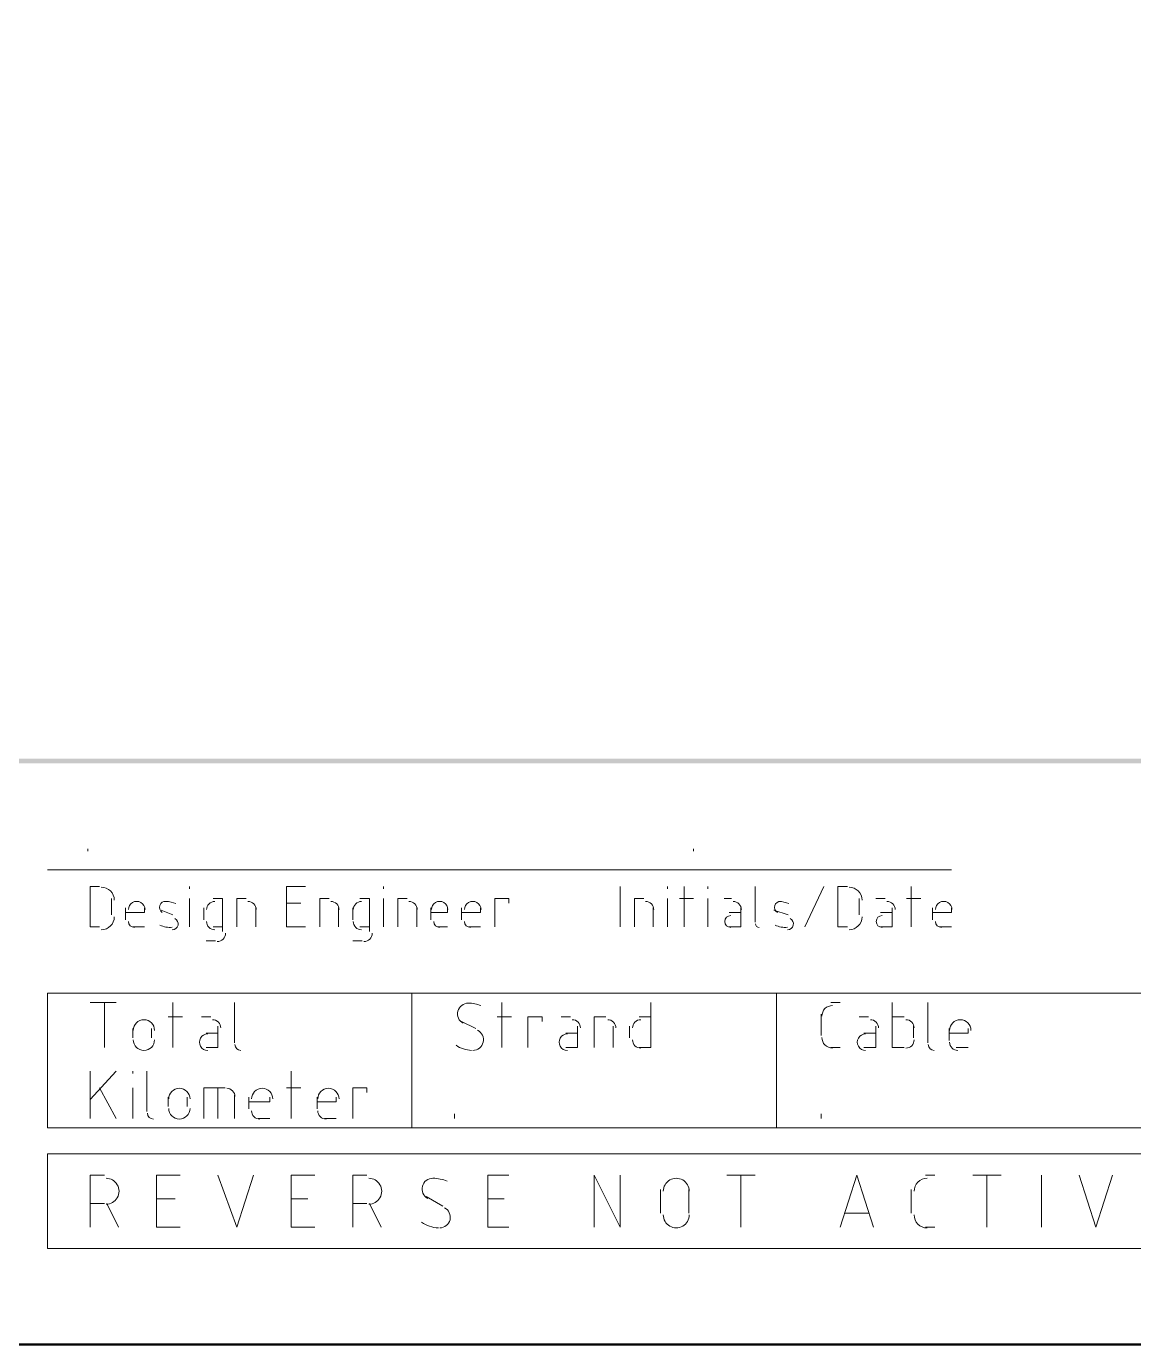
# Model space of a CAD drawing. Header units: millimetres. Extents: x 0.09 to 0.957, y 0.015 to 0.727.
# Drawn here: x 0.57 to 0.6194, y 0.0151 to 0.0739 of the extents above; entities that cross this region are included whole.
import ezdxf

# ---------------------------------------------------------------- set-up
doc = ezdxf.new("R2010")
doc.units = ezdxf.units.MM
doc.layers.add('PDF_0', color=7, linetype='Continuous')

msp = doc.modelspace()

# ---------------------------------------------------------------- linework, layer by layer
at = {"layer": 'PDF_0', "lineweight": 0, "const_width": 0.000105595703125}
msp.add_lwpolyline([(0.9565052685546787, 0.7268272021484308), (0.9565052685546787, 0.0151121630859374), (0.0903037158203117, 0.0151121630859374), (0.0903037158203117, 0.7268272021484308)], close=True, dxfattribs=at)
at = {"layer": 'PDF_0', "lineweight": 9}
for points in [[(0.5727176855468697, 0.0371288671874996), (0.5727176855468697, 0.0372344628906247)], [(0.5997501855468695, 0.0371288671874996), (0.5997501855468695, 0.0372344628906247)], [(0.5732456640624948, 0.0355449316406247), (0.5728232812499947, 0.0355449316406247), (0.5728232812499947, 0.0337498046874997), (0.5732456640624948, 0.0337498046874997)], [(0.5772583007812448, 0.0354393359374997), (0.5772583007812448, 0.0355449316406247)], [(0.5824324902343696, 0.0337498046874997), (0.5815877246093697, 0.0337498046874997), (0.5815877246093697, 0.0355449316406247), (0.5824324902343696, 0.0355449316406247)], [(0.5859171484374947, 0.0354393359374997), (0.5859171484374947, 0.0355449316406247)], [(0.5964767187499946, 0.0337498046874997), (0.5964767187499946, 0.0355449316406247)], [(0.5985886328124945, 0.0354393359374997), (0.5985886328124945, 0.0355449316406247)], [(0.5993278027343695, 0.0337498046874997), (0.5993278027343695, 0.0355449316406247)], [(0.6003837597656196, 0.0354393359374997), (0.6003837597656196, 0.0355449316406247)], [(0.6024956738281194, 0.0339609960937497), (0.6024956738281194, 0.0355449316406247)], [(0.6047131835937445, 0.0337498046874997), (0.6055579492187445, 0.0355449316406247)], [(0.6066139062499945, 0.0355449316406247), (0.6061915234374944, 0.0355449316406247), (0.6061915234374944, 0.0337498046874997), (0.6066139062499945, 0.0337498046874997)], [(0.6094649902343694, 0.0337498046874997), (0.6094649902343694, 0.0355449316406247)], [(0.5737736425781197, 0.0342777832031247), (0.5737736425781197, 0.0350169531249997)], [(0.5772583007812448, 0.0337498046874997), (0.5772583007812448, 0.0350169531249997)], [(0.5787366406249947, 0.0335386132812498), (0.5787366406249947, 0.0350169531249997), (0.5783142578124947, 0.0350169531249997)], [(0.5793702148437446, 0.0337498046874997), (0.5793702148437446, 0.0350169531249997), (0.5797925976562448, 0.0350169531249997)], [(0.5822212988281197, 0.0348057617187497), (0.5815877246093697, 0.0348057617187497)], [(0.5830660644531197, 0.0337498046874997), (0.5830660644531197, 0.0350169531249997), (0.5834884472656197, 0.0350169531249997)], [(0.5852835742187447, 0.0335386132812498), (0.5852835742187447, 0.0350169531249997), (0.5848611914062447, 0.0350169531249997)], [(0.5859171484374947, 0.0337498046874997), (0.5859171484374947, 0.0350169531249997)], [(0.5865507226562447, 0.0337498046874997), (0.5865507226562447, 0.0350169531249997), (0.5869731054687446, 0.0350169531249997)], [(0.5908801464843697, 0.0337498046874997), (0.5908801464843697, 0.0350169531249997), (0.5915137207031196, 0.0350169531249997), (0.5915137207031196, 0.0348057617187497)], [(0.5971102929687446, 0.0337498046874997), (0.5971102929687446, 0.0350169531249997), (0.5975326757812445, 0.0350169531249997)], [(0.5985886328124945, 0.0337498046874997), (0.5985886328124945, 0.0350169531249997)], [(0.5991166113281194, 0.0350169531249997), (0.5997501855468695, 0.0350169531249997)], [(0.6003837597656196, 0.0337498046874997), (0.6003837597656196, 0.0350169531249997)], [(0.6011229296874945, 0.0350169531249997), (0.6014397167968695, 0.0350169531249997)], [(0.6071418847656194, 0.0342777832031247), (0.6071418847656194, 0.0350169531249997)], [(0.6078810546874945, 0.0350169531249997), (0.6083034374999944, 0.0350169531249997)], [(0.6092537988281194, 0.0350169531249997), (0.6098873730468694, 0.0350169531249997)], [(0.5744072167968697, 0.0340665917968747), (0.5744072167968697, 0.0345945703124997)], [(0.5752519824218698, 0.0345945703124997), (0.5752519824218698, 0.0343833789062497), (0.5744072167968697, 0.0343833789062497)], [(0.5759911523437447, 0.0344889746093747), (0.5765191308593697, 0.0342777832031247)], [(0.5778918749999948, 0.0345945703124997), (0.5778918749999948, 0.0340665917968747)], [(0.5802149804687446, 0.0345945703124997), (0.5802149804687446, 0.0337498046874997)], [(0.5839108300781196, 0.0345945703124997), (0.5839108300781196, 0.0337498046874997)], [(0.5845444042968696, 0.0345945703124997), (0.5845444042968696, 0.0340665917968747)], [(0.5873954882812445, 0.0345945703124997), (0.5873954882812445, 0.0337498046874997)], [(0.5880290624999946, 0.0340665917968747), (0.5880290624999946, 0.0345945703124997)], [(0.5887682324218697, 0.0345945703124997), (0.5887682324218697, 0.0343833789062497), (0.5880290624999946, 0.0343833789062497)], [(0.5894018066406196, 0.0340665917968747), (0.5894018066406196, 0.0345945703124997)], [(0.5902465722656196, 0.0345945703124997), (0.5902465722656196, 0.0343833789062497), (0.5894018066406196, 0.0343833789062497)], [(0.5979550585937446, 0.0345945703124997), (0.5979550585937446, 0.0337498046874997)], [(0.6018620996093694, 0.0345945703124997), (0.6018620996093694, 0.0337498046874997), (0.6013341210937445, 0.0337498046874997)], [(0.6013341210937445, 0.0343833789062497), (0.6018620996093694, 0.0343833789062497)], [(0.6033404394531195, 0.0344889746093747), (0.6039740136718695, 0.0342777832031247)], [(0.6086202246093694, 0.0345945703124997), (0.6086202246093694, 0.0337498046874997), (0.6080922460937443, 0.0337498046874997)], [(0.6080922460937443, 0.0343833789062497), (0.6086202246093694, 0.0343833789062497)], [(0.6104153515624944, 0.0340665917968747), (0.6104153515624944, 0.0345945703124997)], [(0.6112601171874945, 0.0345945703124997), (0.6112601171874945, 0.0343833789062497), (0.6104153515624944, 0.0343833789062497)], [(0.5752519824218698, 0.0337498046874997), (0.5747240039062448, 0.0337498046874997)], [(0.5783142578124947, 0.0337498046874997), (0.5787366406249947, 0.0337498046874997)], [(0.5848611914062447, 0.0337498046874997), (0.5852835742187447, 0.0337498046874997)], [(0.5887682324218697, 0.0337498046874997), (0.5883458496093695, 0.0337498046874997)], [(0.5902465722656196, 0.0337498046874997), (0.5897185937499946, 0.0337498046874997)], [(0.6112601171874945, 0.0337498046874997), (0.6107321386718694, 0.0337498046874997)], [(0.5779974707031198, 0.0331162304687497), (0.5784198535156198, 0.0331162304687497)], [(0.5845444042968696, 0.0331162304687497), (0.5849667871093697, 0.0331162304687497)], [(0.5728232812499947, 0.0303707421874997), (0.5739848339843698, 0.0303707421874997)], [(0.5734568554687448, 0.0283644238281248), (0.5734568554687448, 0.0303707421874997)], [(0.5765191308593697, 0.0283644238281248), (0.5765191308593697, 0.0303707421874997)], [(0.5792646191406197, 0.0285756152343747), (0.5792646191406197, 0.0303707421874997)], [(0.5911969335937446, 0.0283644238281248), (0.5911969335937446, 0.0303707421874997)], [(0.5978494628906195, 0.0303707421874997), (0.5978494628906195, 0.0283644238281248), (0.5973214843749945, 0.0283644238281248)], [(0.6058747363281194, 0.0303707421874997), (0.6062971191406195, 0.0303707421874997)], [(0.6086202246093694, 0.0303707421874997), (0.6086202246093694, 0.0283644238281248), (0.6091482031249944, 0.0283644238281248)], [(0.6102041601562443, 0.0285756152343747), (0.6102041601562443, 0.0303707421874997)], [(0.5763079394531198, 0.0297371679687497), (0.5769415136718699, 0.0297371679687497)], [(0.5777862792968697, 0.0297371679687497), (0.5782086621093697, 0.0297371679687497)], [(0.5894018066406196, 0.0295259765624998), (0.5900353808593696, 0.0292091894531248)], [(0.5909857421874946, 0.0297371679687497), (0.5916193164062447, 0.0297371679687497)], [(0.5923584863281195, 0.0283644238281248), (0.5923584863281195, 0.0297371679687497), (0.5929920605468696, 0.0297371679687497), (0.5929920605468696, 0.0295259765624998)], [(0.5938368261718696, 0.0297371679687497), (0.5942592089843696, 0.0297371679687497)], [(0.5953151660156195, 0.0283644238281248), (0.5953151660156195, 0.0297371679687497), (0.5958431445312447, 0.0297371679687497)], [(0.5973214843749945, 0.0297371679687497), (0.5978494628906195, 0.0297371679687497)], [(0.6054523535156195, 0.0288924023437497), (0.6054523535156195, 0.0298427636718748)], [(0.6071418847656194, 0.0297371679687497), (0.6075642675781195, 0.0297371679687497)], [(0.6091482031249944, 0.0297371679687497), (0.6086202246093694, 0.0297371679687497)], [(0.5747240039062448, 0.0287868066406247), (0.5747240039062448, 0.0292091894531248)], [(0.5755687695312447, 0.0292091894531248), (0.5755687695312447, 0.0287868066406247)], [(0.5785254492187448, 0.0293147851562498), (0.5785254492187448, 0.0283644238281248), (0.5779974707031198, 0.0283644238281248)], [(0.5779974707031198, 0.0289979980468748), (0.5785254492187448, 0.0289979980468748)], [(0.5945759960937446, 0.0293147851562498), (0.5945759960937446, 0.0283644238281248), (0.5940480175781195, 0.0283644238281248)], [(0.5940480175781195, 0.0289979980468748), (0.5945759960937446, 0.0289979980468748)], [(0.5961599316406196, 0.0293147851562498), (0.5961599316406196, 0.0283644238281248)], [(0.5968991015624945, 0.0287868066406247), (0.5968991015624945, 0.0293147851562498)], [(0.6078810546874945, 0.0293147851562498), (0.6078810546874945, 0.0283644238281248), (0.6073530761718695, 0.0283644238281248)], [(0.6073530761718695, 0.0289979980468748), (0.6078810546874945, 0.0289979980468748)], [(0.6095705859374944, 0.0287868066406247), (0.6095705859374944, 0.0293147851562498)], [(0.6111545214843694, 0.0286812109374998), (0.6111545214843694, 0.0292091894531248)], [(0.6119992871093693, 0.0292091894531248), (0.6119992871093693, 0.0289979980468748), (0.6111545214843694, 0.0289979980468748)], [(0.6062971191406195, 0.0283644238281248), (0.6058747363281194, 0.0283644238281248)], [(0.6119992871093693, 0.0283644238281248), (0.6114713085937443, 0.0283644238281248)], [(0.5728232812499947, 0.0251965527343748), (0.5728232812499947, 0.0273084667968747)], [(0.5739848339843698, 0.0273084667968747), (0.5728232812499947, 0.0260413183593747)], [(0.5747240039062448, 0.0272028710937498), (0.5747240039062448, 0.0273084667968747)], [(0.5753575781249947, 0.0255133398437498), (0.5753575781249947, 0.0273084667968747)], [(0.5817989160156197, 0.0251965527343748), (0.5817989160156197, 0.0273084667968747)], [(0.5732456640624948, 0.0265692968749998), (0.5739848339843698, 0.0251965527343748)], [(0.5747240039062448, 0.0251965527343748), (0.5747240039062448, 0.0265692968749998)], [(0.5778918749999948, 0.0251965527343748), (0.5778918749999948, 0.0265692968749998), (0.5788422363281197, 0.0265692968749998)], [(0.5785254492187448, 0.0251965527343748), (0.5785254492187448, 0.0265692968749998)], [(0.5815877246093697, 0.0265692968749998), (0.5822212988281197, 0.0265692968749998)], [(0.5845444042968696, 0.0251965527343748), (0.5845444042968696, 0.0265692968749998), (0.5851779785156196, 0.0265692968749998), (0.5851779785156196, 0.0263581054687497)], [(0.5763079394531198, 0.0257245312499998), (0.5763079394531198, 0.0261469140624998)], [(0.5771527050781197, 0.0261469140624998), (0.5771527050781197, 0.0257245312499998)], [(0.5792646191406197, 0.0262525097656248), (0.5792646191406197, 0.0251965527343748)], [(0.5798981933593697, 0.0256189355468748), (0.5798981933593697, 0.0261469140624998)], [(0.5808485546874947, 0.0261469140624998), (0.5808485546874947, 0.0259357226562498), (0.5798981933593697, 0.0259357226562498)], [(0.5829604687499947, 0.0256189355468748), (0.5829604687499947, 0.0261469140624998)], [(0.5838052343749947, 0.0261469140624998), (0.5838052343749947, 0.0259357226562498), (0.5829604687499947, 0.0259357226562498)], [(0.5890850195312446, 0.0251965527343748), (0.5890850195312446, 0.0254077441406248)], [(0.6054523535156195, 0.0251965527343748), (0.6054523535156195, 0.0254077441406248)], [(0.5808485546874947, 0.0251965527343748), (0.5803205761718697, 0.0251965527343748)], [(0.5838052343749947, 0.0251965527343748), (0.5832772558593696, 0.0251965527343748)], [(0.5728232812499947, 0.0203391503906249), (0.5728232812499947, 0.0226622558593748), (0.5734568554687448, 0.0226622558593748)], [(0.5768359179687447, 0.0203391503906249), (0.5757799609374948, 0.0203391503906249), (0.5757799609374948, 0.0226622558593748), (0.5768359179687447, 0.0226622558593748)], [(0.5785254492187448, 0.0226622558593748), (0.5793702148437446, 0.0203391503906249), (0.5801093847656197, 0.0226622558593748)], [(0.5828548730468697, 0.0203391503906249), (0.5817989160156197, 0.0203391503906249), (0.5817989160156197, 0.0226622558593748), (0.5828548730468697, 0.0226622558593748)], [(0.5845444042968696, 0.0203391503906249), (0.5845444042968696, 0.0226622558593748), (0.5851779785156196, 0.0226622558593748)], [(0.5915137207031196, 0.0203391503906249), (0.5905633593749946, 0.0203391503906249), (0.5905633593749946, 0.0226622558593748), (0.5915137207031196, 0.0226622558593748)], [(0.5953151660156195, 0.0203391503906249), (0.5953151660156195, 0.0226622558593748), (0.5964767187499946, 0.0203391503906249), (0.5964767187499946, 0.0226622558593748)], [(0.6012285253906196, 0.0226622558593748), (0.6024956738281194, 0.0226622558593748)], [(0.6018620996093694, 0.0203391503906249), (0.6018620996093694, 0.0226622558593748)], [(0.6062971191406195, 0.0203391503906249), (0.6070362890624944, 0.0226622558593748), (0.6077754589843694, 0.0203391503906249)], [(0.6100985644531195, 0.0226622558593748), (0.6105209472656195, 0.0226622558593748)], [(0.6122104785156194, 0.0226622558593748), (0.6134776269531194, 0.0226622558593748)], [(0.6128440527343694, 0.0203391503906249), (0.6128440527343694, 0.0226622558593748)], [(0.6152727539062444, 0.0203391503906249), (0.6152727539062444, 0.0226622558593748)], [(0.6169622851562444, 0.0226622558593748), (0.6177014550781194, 0.0203391503906249), (0.6184406249999944, 0.0226622558593748)], [(0.5982718457031196, 0.0209727246093748), (0.5982718457031196, 0.0220286816406248)], [(0.5995389941406195, 0.0220286816406248), (0.5995389941406195, 0.0209727246093748)], [(0.6094649902343694, 0.0209727246093748), (0.6094649902343694, 0.0220286816406248)], [(0.5734568554687448, 0.0213951074218748), (0.5728232812499947, 0.0213951074218748)], [(0.5735624511718698, 0.0213951074218748), (0.5740904296874947, 0.0203391503906249)], [(0.5766247265624946, 0.0216062988281248), (0.5757799609374948, 0.0216062988281248)], [(0.5825380859374948, 0.0216062988281248), (0.5817989160156197, 0.0216062988281248)], [(0.5851779785156196, 0.0213951074218748), (0.5845444042968696, 0.0213951074218748)], [(0.5852835742187447, 0.0213951074218748), (0.5858115527343696, 0.0203391503906249)], [(0.5878178710937446, 0.0217118945312498), (0.5885570410156196, 0.0212895117187498)], [(0.5913025292968696, 0.0216062988281248), (0.5905633593749946, 0.0216062988281248)], [(0.6075642675781195, 0.0209727246093748), (0.6065083105468694, 0.0209727246093748)], [(0.6105209472656195, 0.0203391503906249), (0.6100985644531195, 0.0203391503906249)]]:
    msp.add_lwpolyline(points, dxfattribs=at)
at = {"layer": 'PDF_0', "color": 8, "lineweight": 0, "true_color": 0x808080}
msp.add_lwpolyline([(0.5709225585937449, 0.0362841015624996), (0.6112601171874945, 0.0362841015624996)], dxfattribs=at)
at = {"layer": 'PDF_0', "lineweight": 9}
for points in [[(0.5766519887057564, 0.0347839235057614, 0.0944752589660637), (0.5762079756694283, 0.0348826016343751, 0.7874125607231032), (0.5760388319971597, 0.0343907617719733)], [(0.5902641414065376, 0.0302297894249998, 0.0944746883505034), (0.5897017767061471, 0.0303422668000984, 0.7874120669391222), (0.5894730713952593, 0.0294433949601821)], [(0.5887596224189399, 0.0223998625597654, 0.0944757370791422), (0.5881196913388618, 0.0225278541611614, 0.7874120669460339), (0.587889082137443, 0.0216289906633357)]]:
    msp.add_lwpolyline(points, format="xyb", dxfattribs=at)
at = {"layer": 'PDF_0', "color": 254, "lineweight": 0, "true_color": 0xdcdcdc}
for points in [[(0.5709225585937449, 0.0247741699218748), (0.652231249999994, 0.0247741699218748), (0.652231249999994, 0.0307931249999998), (0.5709225585937449, 0.0307931249999998)], [(0.5709225585937449, 0.0236126171874998), (0.652231249999994, 0.0236126171874998), (0.652231249999994, 0.0193887890624999), (0.5709225585937449, 0.0193887890624999)]]:
    msp.add_lwpolyline(points, close=True, dxfattribs=at)
for points in [[(0.5871842968749946, 0.0247741699218748), (0.5871842968749946, 0.0307931249999998)], [(0.6034460351562445, 0.0247741699218748), (0.6034460351562445, 0.0307931249999998)]]:
    msp.add_lwpolyline(points, dxfattribs=at)
at = {"layer": 'PDF_0', "lineweight": 9}
for centre, radius, start, end in [((0.5733200005240028, 0.0349360112661954), 0.0005807758431797, 0, 90.00005169540746), ((0.6066895854849549, 0.0349360112662083), 0.0005807758431649, 0, 90.00005169687513), ((0.5749039897141943, 0.0345135746751335), 0.0003695845045507, 359.9999292479333, 180.0000707480541), ((0.5783888081373896, 0.0345135746751105), 0.000369584504577, 89.99992925239331, 180.0000707484898), ((0.5798672026047955, 0.0345135746751179), 0.0003695845045744, 359.9999292503591, 90.00007074889763), ((0.5835632133469854, 0.0345135746751173), 0.0003695845045722, 359.9999292504409, 90.00007074924181), ((0.5849360102858121, 0.0345135746751211), 0.0003695845045664, 89.99992925006974, 180.00007075014), ((0.5870479789719992, 0.0345135746751181), 0.0003695845045583, 359.9999292503268, 90.00007075139322), ((0.5884208305344938, 0.0345135746751265), 0.0003695845045637, 359.9999292490177, 180.0000707491246), ((0.5898991703782387, 0.034513574675124), 0.0003695845045686, 359.9999292494114, 180.0000707484984), ((0.597607978971996, 0.0345135746751297), 0.0003695845045613, 359.9999292485325, 90.00007075092854), ((0.6015151811204257, 0.0345135746751154), 0.0003695845045691, 359.9999292507399, 90.00007074972376), ((0.6036272017009942, 0.0346191709415201), 0.0002639879608998, 87.03912908422292, 239.908487837357), ((0.6035216062725663, 0.0336688043571494), 0.0012143545301622, 66.6761100818293, 88.26416806606426), ((0.608379170378242, 0.0345135746751182), 0.0003695845045652, 359.9999292503096, 90.00007075032616), ((0.6109135746751198, 0.034513574675124), 0.0003695845045625, 359.9999292494157, 180.0000707484984), ((0.5733200005240057, 0.0341967865853579), 0.0005807758431709, 269.9999483042968, 359.9999483037163), ((0.6014095852143552, 0.0339855954496971), 0.0002639895112402, 90.00005500248128, 269.9999449918802), ((0.6066895854849434, 0.0341967865853593), 0.0005807758431724, 269.999948304242, 359.9999483038607), ((0.6081679787690574, 0.0339855954496817), 0.0002639895112556, 90.00005500568606, 269.999944993591), ((0.5747983938081155, 0.0339855959565488), 0.0002639895112459, 180.0000550026951, 269.999944995326), ((0.5763823817834427, 0.0347248146128588), 0.001003154299791, 243.5612994875694, 275.8283087041678), ((0.5764879794147549, 0.0338799991262993), 0.0002639879423451, 270.5271652724962, 63.39666721268628), ((0.5783888081373754, 0.0339855952467626), 0.0003695845045685, 179.9999292513014, 270.0000707498098), ((0.5849360102858139, 0.0339855952467586), 0.0003695845045695, 179.999929250685, 270.0000707496549), ((0.5884208303315593, 0.0339855959565767), 0.0002639895112522, 180.0000550087402, 269.9999449939525), ((0.5897935744721993, 0.033985595956577), 0.0002639895112673, 180.0000550088034, 269.9999449906755), ((0.6026767867206239, 0.033879999611271), 0.0001583931659424, 179.9998593846126, 270.0001406214816), ((0.6038383925256298, 0.0347248146128489), 0.001003154299782, 243.5612994873229, 275.8283087042316), ((0.6039439901569762, 0.0338799991263005), 0.000263987942346, 270.5271652650724, 63.39666721407868), ((0.6108079787690448, 0.0339855959565553), 0.000263989511238, 180.0000550040941, 269.9999449970368), ((0.578494404753228, 0.03345761673114), 0.000369584504578, 269.9999292518941, 7.07483306339e-05), ((0.5850416069016731, 0.033457616731128), 0.000369584504566, 269.9999292507066, 7.07501981001e-05), ((0.6059504152248456, 0.0297616062595204), 0.0004751808498543, 90.0000224018064, 179.9999775978204), ((0.575220829892322, 0.0291279783298234), 0.0004751808498602, 0, 179.999977598668), ((0.5782832133469924, 0.0292335746751245), 0.0003695845045651, 359.9999292493404, 90.00007075034334), ((0.5943344047532562, 0.0292335746751335), 0.0003695845045512, 359.9999292479489, 90.00007075249476), ((0.595918394011039, 0.0292335746751091), 0.0003695845045809, 359.9999292517205, 90.0000707478993), ((0.5973967866530153, 0.029233574675112), 0.0003695845045755, 89.99992925251378, 180.0000707487286), ((0.6076400004563638, 0.0292335746751211), 0.0003695845045684, 359.9999292498664, 90.00007074982695), ((0.6092239897141626, 0.0292335746751034), 0.0003695845045821, 359.9999292526042, 90.00007074770993), ((0.6116527976657715, 0.0291279783298364), 0.000475180849848, 0, 179.9999775971067), ((0.5780720210280071, 0.0286000004563731), 0.0003695845045644, 89.9999292512229, 270.0000707506015), ((0.5898991697257783, 0.0287055962707), 0.0004751812352992, 270.241684935843, 63.11097384147787), ((0.5941232124342548, 0.0286000004563707), 0.0003695845045668, 89.99992925089589, 270.0000707484501), ((0.6074288081373691, 0.0286000004563671), 0.0003695845045705, 89.99992924924358, 270.0000707486394), ((0.5752208302639055, 0.028705595888913), 0.0004751808498482, 180.0000224017499, 359.999977597751), ((0.5795504152924892, 0.0284944045502967), 0.0002639895112446, 180.0000550022094, 269.999944995591), ((0.5898991737420868, 0.0295504265904398), 0.0013199584306085, 235.4316559513784, 267.6982377508082), ((0.5973967866529988, 0.0287055952467548), 0.0003695845045671, 179.9999292500901, 270.0000707500336), ((0.6059504152248497, 0.0288111915920455), 0.0004751808498554, 180.0000224026484, 269.9999775976983), ((0.6092239897141855, 0.0287055952467475), 0.0003695845045605, 269.9999292487444, 7.07510431042e-05), ((0.6104911916596674, 0.02849440455031), 0.0002639895112355, 180.0000550050888, 269.9999449975668), ((0.6115472016920657, 0.0285999995436367), 0.0003695845045716, 179.9999292511627, 270.0000707493278), ((0.57680481915014, 0.0260655955173312), 0.0004751808498547, 0, 179.9999775977129), ((0.5789167875657427, 0.0261711918626266), 0.0003695845045649, 359.9999292490198, 90.00007075037772), ((0.5805008298923253, 0.0260655955173335), 0.000475180849857, 0, 179.9999775981777), ((0.5834576170017011, 0.0260655955173326), 0.0004751808498561, 0, 179.9999775975338), ((0.5756432131440469, 0.0254320217378047), 0.0002639895112397, 180.0000550039518, 269.9999449966512), ((0.5768048195217271, 0.025643213076417), 0.0004751808498574, 180.0000224022318, 359.9999775976698), ((0.5803951802076871, 0.0255376167311297), 0.0003695845045676, 179.9999292500557, 270.0000707499475), ((0.5833520210279995, 0.0255376167311351), 0.0003695845045676, 179.9999292509034, 270.0000707499475), ((0.5735311919302575, 0.0219472016244265), 0.000580775843177, 269.9999483041216, 90.00005169569226), ((0.5852527983755736, 0.0219472016244201), 0.0005807758431706, 269.9999483037492, 90.00005169586748), ((0.5989808306021335, 0.0219472026724525), 0.0005807758431737, 0, 180.0000516958203), ((0.6101744037728516, 0.0219472026724524), 0.0005807758431726, 89.99994830361774, 180.000051696119), ((0.5884208298820262, 0.0207855962707007), 0.0004751812352998, 270.2416849361238, 63.1109738415467), ((0.5989808295541047, 0.020891190882233), 0.0005807758431729, 179.9999483037153, 359.9999483039206), ((0.6101744037728534, 0.0208911908822322), 0.0005807758431716, 179.9999483036311, 270.000051696207), ((0.588420830456442, 0.0217360143211375), 0.0014255456853545, 235.4315841815149, 267.6983732753499)]:
    msp.add_arc(centre, radius, start, end, dxfattribs=at)
at = {"layer": 'PDF_0', "transparency": 33554559}
for points in [[(0.9565580664062412, 0.0410359082031247), (0.9565580664062412, 0.0412470996093747), (0.0902509179687492, 0.0410359082031247)], [(0.9565580664062412, 0.0412470996093747), (0.0902509179687492, 0.0410359082031247), (0.0902509179687492, 0.0412470996093747)]]:
    msp.add_solid(points, dxfattribs=at)

doc.saveas('drawing.dxf')
